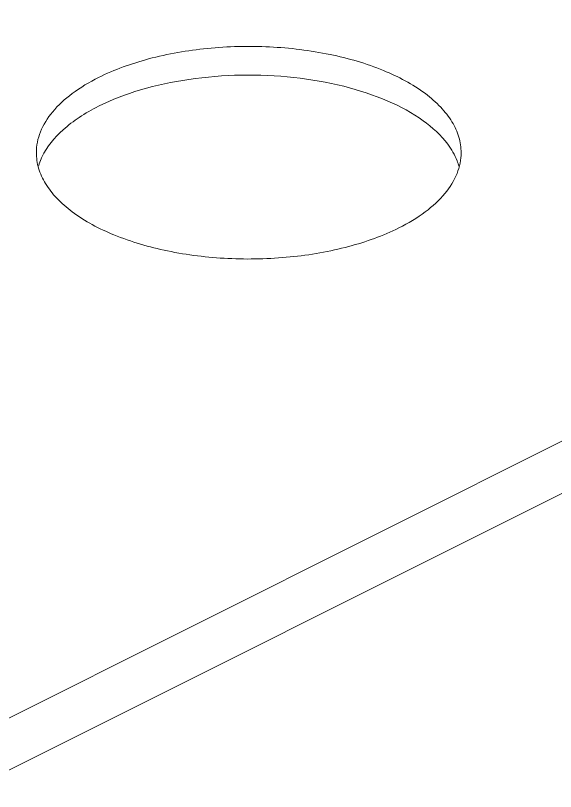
# Model space of a CAD drawing. Header units: millimetres. Extents: x 1177 to 4147, y 93 to 2194.
# Drawn here: x 3506.34 to 3540.6, y 1081.52 to 1130.7 of the extents above; entities that cross this region are included whole.
import ezdxf

# ---------------------------------------------------------------- set-up
doc = ezdxf.new("R2010")
doc.units = ezdxf.units.MM
doc.header["$LTSCALE"] = 0.1
doc.layers.get('0').update_dxf_attribs({"lineweight": 13})

# ---------------------------------------------------------------- blocks, each defined once
blk = doc.blocks.new('01')
for p, q in [((3750.309, 1040.701), (4032.644, 1181.868)), ((3752.43, 1037.042), (4034.769, 1178.211))]:
    blk.add_line(p, q)
for centre, radius, start, end in [((3945.172, 1182.54), 5.538, 156.45481, 163.18206), ((3945.48, 1182.41), 5.872, 154.90567, 156.49677)]:
    blk.add_arc(centre, radius, start, end)
for points, knots in [([(4034.631, 1181.523), (4025.533, 1189.539), (4006.231, 1205.229), (3974.98, 1227.178), (3940.877, 1248.011), (3904.077, 1267.64), (3864.741, 1285.981), (3808.242, 1308.979), (3763.959, 1323.466), (3733.653, 1332.065)], [0, 0, 0, 0, 0.107262, 0.219794, 0.337581, 0.460553, 0.588547, 0.721328, 1, 1, 1, 1]), ([(4032.644, 1181.868), (4014.149, 1198.164), (3983.675, 1220.938), (3939.553, 1247.907), (3902.977, 1267.431), (3863.875, 1285.681), (3822.418, 1302.579), (3778.793, 1318.045), (3748.816, 1327.234), (3733.516, 1331.585)], [0, 0, 0, 0, 0.219389, 0.337143, 0.460129, 0.588174, 0.721038, 0.858429, 1, 1, 1, 1]), ([(3978.155, 1185.304), (3978.155, 1185.78), (3978.005, 1186.766), (3977.352, 1188.176), (3976.302, 1189.505), (3974.311, 1191.228), (3970.945, 1192.984), (3966.148, 1194.366), (3960.758, 1195.019), (3955.216, 1194.887), (3949.98, 1193.983), (3946.736, 1192.832), (3945.293, 1192.11)], [0, 0, 0, 0, 0.038301, 0.078936, 0.123707, 0.173661, 0.289903, 0.425612, 0.573776, 0.725202, 0.870157, 1, 1, 1, 1]), ([(3976.941, 1186.07), (3976.328, 1186.892), (3974.63, 1188.429), (3971.391, 1190.158), (3967.42, 1191.447), (3962.945, 1192.216), (3958.227, 1192.423), (3953.55, 1192.053), (3949.195, 1191.129), (3946.505, 1190.118), (3945.293, 1189.512)], [0, 0, 0, 0, 0.091429, 0.200482, 0.325482, 0.462021, 0.604187, 0.745387, 0.879215, 1, 1, 1, 1]), ([(3945.293, 1192.11), (3944.458, 1191.692), (3942.947, 1190.796), (3941.113, 1189.139), (3939.937, 1187.294), (3939.655, 1185.942), (3939.655, 1185.304)], [0, 0, 0, 0, 0.302467, 0.565524, 0.793419, 1, 1, 1, 1]), ([(3945.293, 1189.512), (3944.691, 1189.211), (3943.569, 1188.572), (3941.707, 1187.168), (3940.606, 1185.849), (3940.162, 1184.901)], [0, 0, 0, 0, 0.288458, 0.551259, 1, 1, 1, 1]), ([(3977.966, 1184.053), (3977.916, 1184.227), (3977.673, 1184.944), (3977.286, 1185.608), (3976.941, 1186.07)], [0, 0, 0, 0, 0.239053, 1, 1, 1, 1]), ([(3939.655, 1185.304), (3939.655, 1184.828), (3939.806, 1183.842), (3940.458, 1182.433), (3941.508, 1181.103), (3943.499, 1179.38), (3946.865, 1177.624), (3951.662, 1176.242), (3957.053, 1175.589), (3962.594, 1175.721), (3967.83, 1176.625), (3971.074, 1177.777), (3972.517, 1178.498)], [0, 0, 0, 0, 0.038301, 0.078936, 0.123707, 0.173661, 0.289903, 0.425612, 0.573776, 0.725202, 0.870157, 1, 1, 1, 1]), ([(3972.517, 1178.498), (3973.352, 1178.916), (3974.863, 1179.813), (3976.697, 1181.469), (3977.873, 1183.314), (3978.155, 1184.666), (3978.155, 1185.304)], [0, 0, 0, 0, 0.302467, 0.565524, 0.793419, 1, 1, 1, 1])]:
    blk.add_open_spline(points, degree=3, knots=knots)

msp = doc.modelspace()

# ---------------------------------------------------------------- block references
at = {"xscale": 0.7, "yscale": 0.7, "zscale": 0.7}
msp.add_blockref('01', (749.903, 292.29), dxfattribs=at)

doc.saveas('drawing.dxf')
